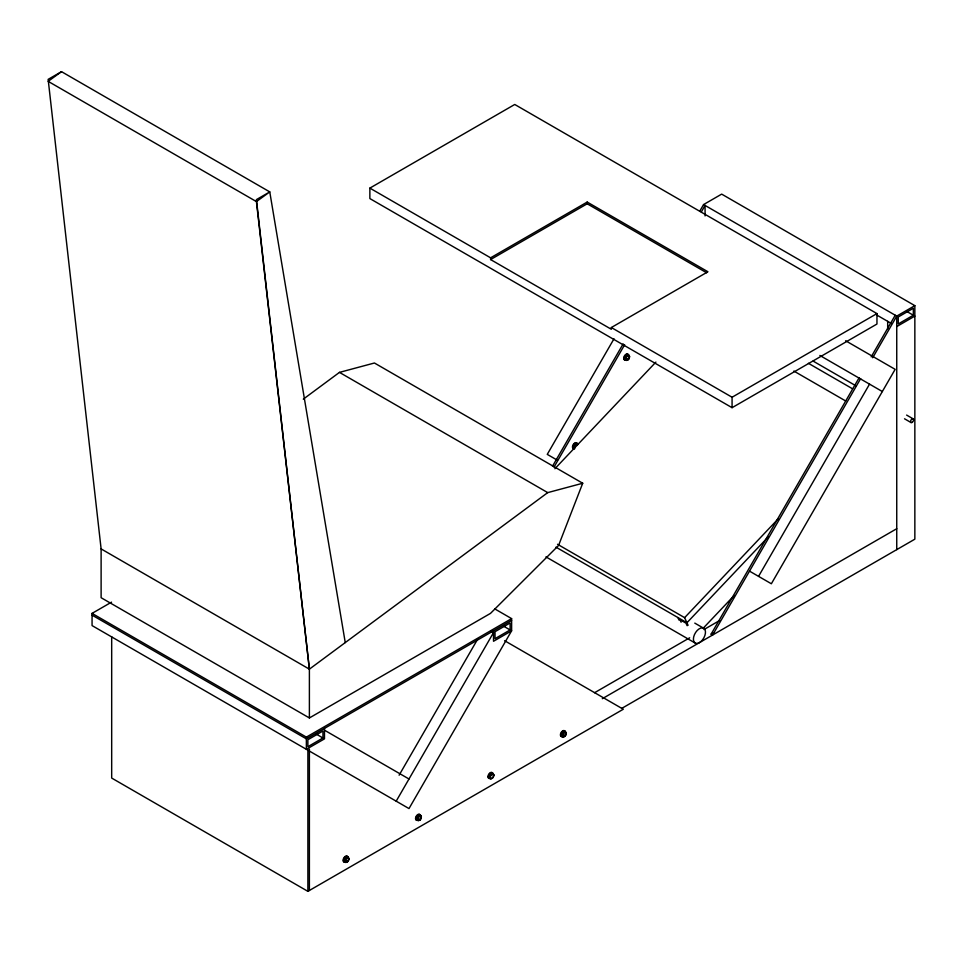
<?xml version="1.0" encoding="UTF-8"?>
<svg xmlns="http://www.w3.org/2000/svg" width="963" height="963" viewBox="0 0 963 963"><rect width="100%" height="100%" fill="white"/><g stroke="black" fill="none" stroke-linecap="round" stroke-linejoin="round"><path stroke-width="1.44" d="M347.956 857.178L345.861 858.382L344.814 861.091C346.8 865.268 351.507 857.395 346.897 856.564L344.802 857.768L343.755 860.477L345.861 862.583M420.398 815.348L418.303 816.564L417.256 819.26C419.242 823.437 423.949 815.577 419.338 814.734L417.244 815.95L416.197 818.646L418.303 820.753M492.839 773.53L490.745 774.734L489.698 777.442C491.684 781.619 496.39 773.746 491.78 772.916L489.686 774.132L488.638 776.828L490.745 778.935M577.752 444.292L575.248 445.026L574.61 448.204M628.574 355.094L626.48 356.31L625.432 359.006C627.419 363.183 632.113 355.323 627.503 354.48L625.408 355.696L624.361 358.392L626.48 360.499M565.281 731.711L563.186 732.915L562.139 735.612C564.125 739.789 568.82 731.928 564.222 731.098L562.127 732.301L561.08 734.998L563.186 737.104M574.189 448.602L573.141 447.121L574.189 444.412L576.283 443.209L577.343 443.823M303.297 399.151L339.458 372.38L374.438 363.003L582.711 483.245L558.564 545.479L490.492 613.383L309.388 717.953L101.115 597.71L101.115 548.91L48.15 79.363L61.512 71.659L269.772 191.902L345.248 642.586M614.009 338.783L547.261 454.38L557.517 460.29M552.509 466.212L623.157 343.851M699.8 211.09L703.568 204.577L721.672 194.117L914.85 305.656L914.85 539.172L621.845 708.335M554.014 467.079L624.662 344.73M701.317 211.956L705.072 205.444L705.072 215.929M399.115 775.203L477.72 639.047M396.19 801.168L493.513 632.607L490.925 631.114M494.729 608.869L511.618 618.619L511.618 630.813L408.998 808.571L92.063 625.589L92.063 613.383L111.552 602.14M860.669 378.591L712.62 635.014L711.115 634.148L859.152 377.713M871.178 356.888L895.229 315.238M872.695 357.755L896.746 316.105L914.85 305.656M758.555 576.368L869.541 384.129M554.893 468.716L655.899 362.1M688.088 625.312L684.621 617.656L778.405 518.66M768.342 536.812L686.932 622.76L555.952 547.14M703.159 628.261L734.179 595.519M309.388 717.953L309.388 669.153L547.718 492.623L582.711 483.245M61.512 71.659L48.15 81.349L256.423 201.592L309.388 669.153L101.115 548.91M256.423 201.592L269.772 191.902L256.423 199.606L309.388 669.153M369.864 188.11L514.748 104.473L876.956 313.589L876.956 324.037L732.073 407.686L369.864 198.571L369.864 188.11L490.6 257.819L587.189 202.061L707.925 271.759L611.336 327.528L611.336 329.274L490.6 259.565L490.6 257.819M490.6 259.565L587.189 203.795L706.625 272.758M611.336 327.528L732.073 397.238L876.956 313.589M913.345 315.238L898.25 323.953L898.25 316.983L913.345 308.268L913.345 315.238L906.857 311.494M896.746 326.565L914.85 316.105M92.063 613.383L306.366 737.116L511.618 618.619M511.618 620.365L306.366 738.862L92.063 615.128M322.966 737.983L307.883 746.698L307.883 739.728L322.966 731.013L322.966 737.983L316.478 734.239M510.113 629.946L495.018 638.662L495.018 631.692L510.113 622.977L510.113 629.946L503.613 626.191M511.618 630.813L493.513 641.274L493.513 630.813M594.556 692.722L689.664 637.807M703.989 629.537L719.626 620.509M711.115 634.148L713.703 632.643M602.308 698.705L896.746 528.711M111.684 636.748L111.684 778.068L307.883 891.341L623.302 709.237L504.612 640.708M703.568 204.577L896.746 316.105L896.746 549.62M877.293 315.334L891.569 323.58M845.634 340.758L895.145 369.347L771.363 583.759L749.503 571.131M819.862 355.455L882.349 391.532M813.085 361.077L855.963 385.826M906.616 415.077L913.117 418.821M808.402 363.304L852.568 388.799M904.534 418.797L911.034 422.552M793.849 371.056L845.719 401.005M629.621 356.587L627.503 354.48M625.408 355.696L626.48 356.31M627.503 358.669L628.574 359.283M624.361 358.392L625.432 359.006M574.189 444.412L575.248 445.026M573.141 447.121L574.201 447.723M339.458 372.38L547.718 492.623M694.78 623.109L703.857 628.345A8.535 4.923 -60 0 1 700.811 641.647A8.535 4.923 -60 0 1 693.673 636.952A8.535 4.923 -60 0 1 703.857 628.345M557.529 544.288L684.621 617.656M545.949 556.879L695.045 642.959M566.328 733.192L564.222 731.098M562.127 732.301L563.186 732.915M561.08 734.998L562.139 735.612M492.827 774.408L493.887 775.022M489.686 774.132L490.745 774.734M488.638 776.828L489.698 777.442M324.483 730.195L408.998 778.995M421.445 816.841L419.338 814.734M417.244 815.95L418.303 816.564M419.338 818.935L420.398 819.549M416.197 818.646L417.256 819.26M347.944 858.057L349.003 858.671M344.802 857.768L345.861 858.382M346.897 860.753L347.956 861.367M343.755 860.477L344.814 861.091M576.283 443.209L577.331 444.701M687.149 625.721L685.993 623.169L679.962 619.678L681.118 622.23M677.88 617.536L679.023 620.088M887.681 321.329L887.681 328.816M732.073 397.238L732.073 407.686M587.189 202.061L587.189 203.795M324.483 728.401L324.483 738.862L306.366 749.31L306.366 737.116M309.388 749.142L309.388 890.474M307.883 750.021L307.883 891.341M574.827 447.639A2.408 1.384 -60 0 1 575.874 445.207A2.408 1.384 -60 0 1 577.728 444.569M573.635 448.638A3.274 1.89 -60 0 1 572.624 445.989A3.274 1.89 -60 0 1 575.2 442.787A3.274 1.89 -60 0 1 577.114 444.316M574.61 448.818A3.274 1.89 -60 0 1 572.937 446.748A3.274 1.89 -60 0 1 575.417 443.112A3.274 1.89 -60 0 1 577.535 444.557M626.022 359.608A3.274 1.89 -60 0 1 623.711 358.489A3.274 1.89 -60 0 1 625.613 354.528A3.274 1.89 -60 0 1 628.261 354.95M626.444 359.849A3.274 1.89 -60 0 1 624.132 358.272A3.274 1.89 -60 0 1 626.841 354.3A3.274 1.89 -60 0 1 628.67 356.575M563.752 736.021A3.274 1.89 -60 0 1 560.863 735.563A3.274 1.89 -60 0 1 562.946 731.23A3.274 1.89 -60 0 1 565.462 732.446M565.161 733.962A3.274 1.89 -60 0 1 564.787 734.721M562.729 736.214A3.274 1.89 -60 0 1 560.418 734.877A3.274 1.89 -60 0 1 562.729 730.857A3.274 1.89 -60 0 1 565.052 732.205M489.686 778.297A3.274 1.89 -60 0 1 488.012 776.214A3.274 1.89 -60 0 1 490.492 772.579A3.274 1.89 -60 0 1 492.611 774.023M490.709 778.285A3.274 1.89 -60 0 1 488.397 776.708A3.274 1.89 -60 0 1 491.106 772.735A3.274 1.89 -60 0 1 492.948 774.998M418.267 820.103A3.274 1.89 -60 0 1 415.98 818.285A3.274 1.89 -60 0 1 419.061 814.457A3.274 1.89 -60 0 1 420.277 817.611M417.244 820.115A3.274 1.89 -60 0 1 416.209 816.239A3.274 1.89 -60 0 1 420.085 815.204M346.006 861.247A3.274 1.89 -60 0 1 343.129 860.79A3.274 1.89 -60 0 1 345.199 856.456A3.274 1.89 -60 0 1 347.727 857.672M346.427 861.488A3.274 1.89 -60 0 1 343.586 861.235A3.274 1.89 -60 0 1 345.223 857.01A3.274 1.89 -60 0 1 348.064 857.263M347.462 860.2A3.274 1.89 -60 0 1 346.981 860.898M628.189 359.572A2.408 1.384 -60 0 0 628.959 355.841A2.408 1.384 -60 0 0 626.106 358.368A2.408 1.384 -60 0 0 628.189 359.572M564.896 736.177A2.408 1.384 -60 0 0 565.666 732.458A2.408 1.384 -60 0 0 562.813 734.974A2.408 1.384 -60 0 0 564.896 736.177M492.466 778.008A2.408 1.384 -60 0 0 493.225 774.276A2.408 1.384 -60 0 0 490.372 776.804A2.408 1.384 -60 0 0 492.466 778.008M420.024 819.826A2.408 1.384 -60 0 0 420.783 816.094A2.408 1.384 -60 0 0 417.93 818.622A2.408 1.384 -60 0 0 420.024 819.826M347.583 861.656A2.408 1.384 -60 0 0 348.341 857.925A2.408 1.384 -60 0 0 345.488 860.453A2.408 1.384 -60 0 0 347.583 861.656M912.105 422.408A2.131 1.228 -60 0 0 913.357 419.037A2.131 1.228 -60 0 0 910.745 420.614A2.131 1.228 -60 0 0 912.105 422.408"/></g></svg>
